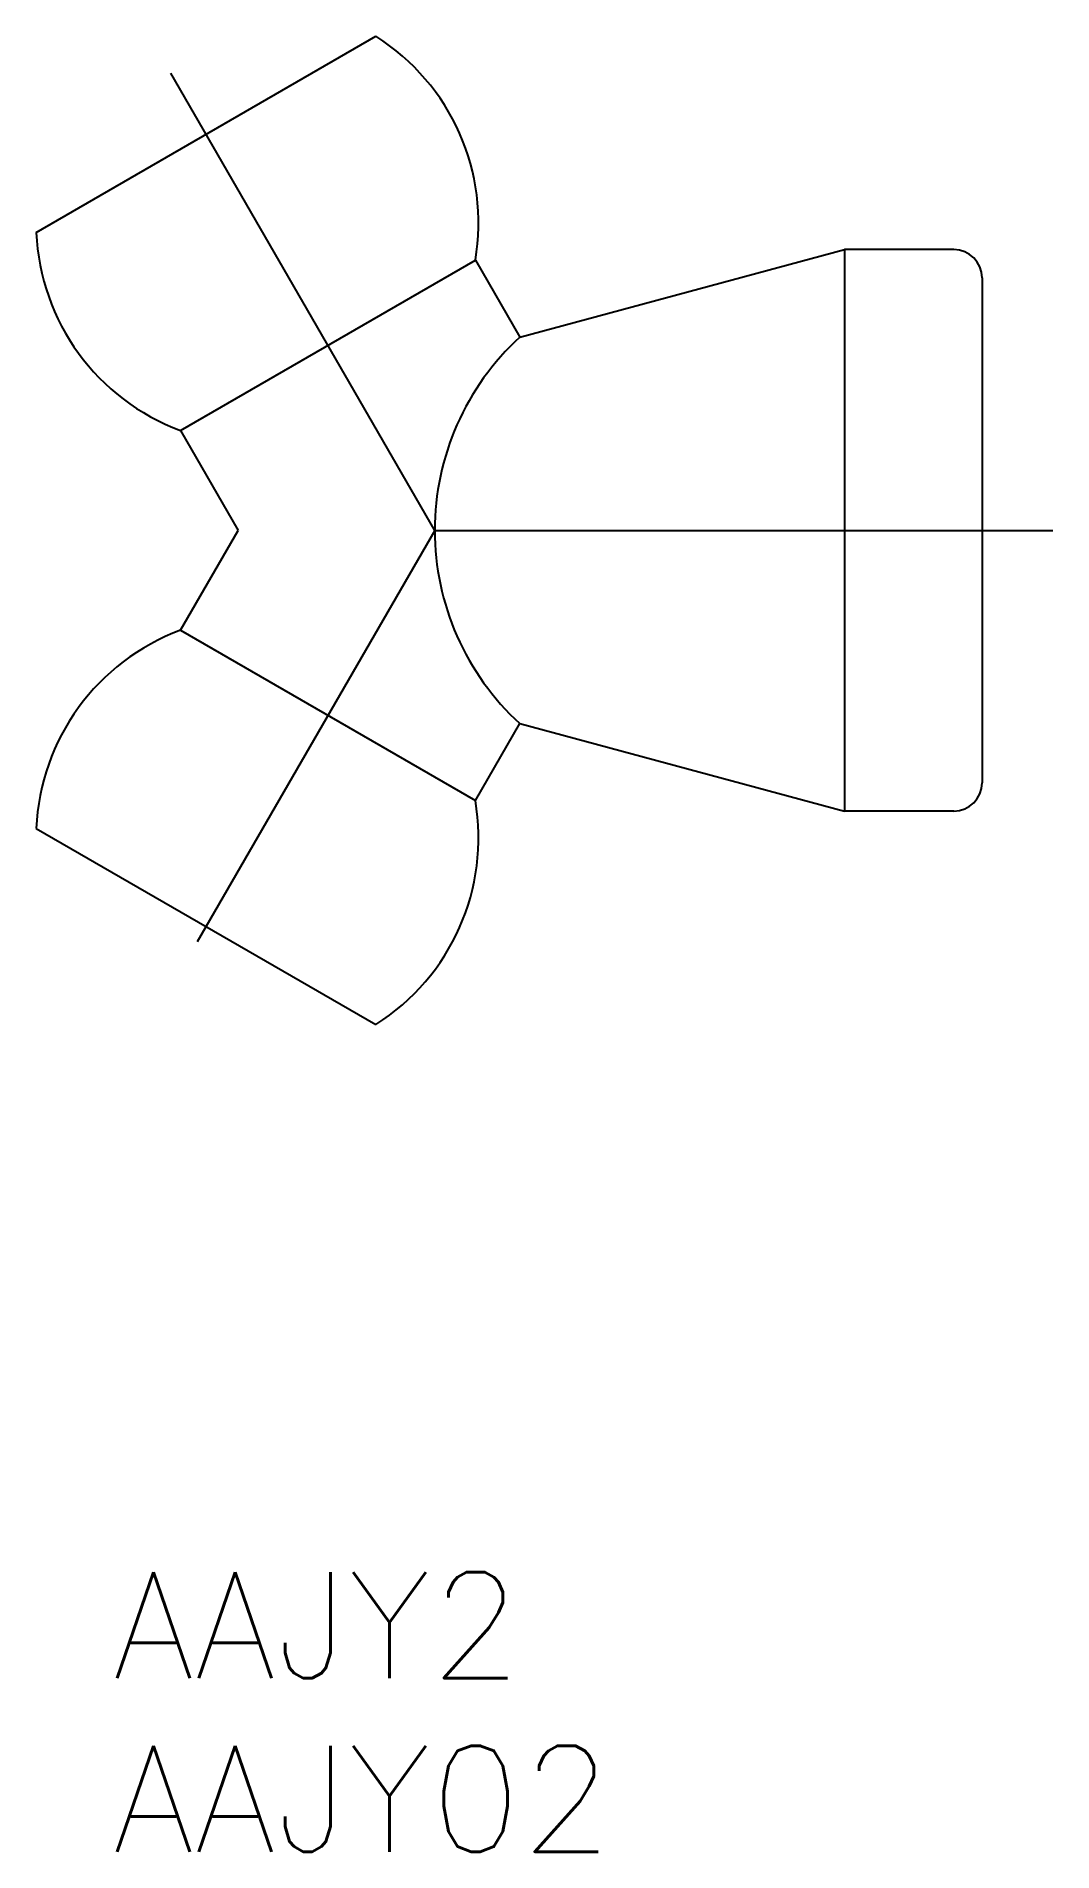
# Model space of a CAD drawing. Extents: x -11.3 to 17.5, y -37.4 to 14.
import ezdxf

# ---------------------------------------------------------------- set-up
doc = ezdxf.new("R2010")
doc.units = 0
doc.linetypes.add('CENTER', pattern=[50.8, 31.75, -6.35, 6.35, -6.35])
doc.layers.get('0').update_dxf_attribs({"linetype": 'CONTINUOUS'})
doc.layers.add('CENTER', color=1, linetype='CENTER')
doc.styles.get("Standard").update_dxf_attribs({"font": 'txt.shx', "height": 3, "bigfont": 'bigfont.shx'})

# ---------------------------------------------------------------- blocks, each defined once
blk = doc.blocks.new('*U7')
at = {"color": 7, "linetype": 'CONTINUOUS'}
blk.add_text('AAJY2', height=3, dxfattribs=at).set_placement((-9.126, -32.502))
blk = doc.blocks.new('*U8')
at = {"color": 7, "linetype": 'CONTINUOUS'}
blk.add_text('AAJY02', height=3, dxfattribs=at).set_placement((-9.126, -37.418))

msp = doc.modelspace()

# ---------------------------------------------------------------- linework, layer by layer
at = {"color": 7, "linetype": 'CONTINUOUS'}
for p, q in [((-11.284, 8.438), (-1.666, 13.992)), ((2.409, 5.472), (11.6, 7.95)), ((14.7, 7.95), (11.6, 7.95)), ((11.6, 7.95), (11.6, -7.95)), ((-7.201, 2.829), (1.151, 7.65)), ((1.151, 7.65), (2.409, 5.472)), ((15.5, 7.15), (15.5, -7.15)), ((-7.201, 2.829), (-5.568, 0)), ((-7.201, -2.829), (-5.568, 0)), ((-7.201, -2.829), (1.151, -7.65)), ((1.151, -7.65), (2.409, -5.472)), ((2.409, -5.472), (11.6, -7.95)), ((14.7, -7.95), (11.6, -7.95)), ((-11.284, -8.438), (-1.666, -13.992))]:
    msp.add_line(p, q, dxfattribs=at)
for centre, radius, start, end in [((-5.025, 8.704), 6.265, 350.3223, 57.5737), ((-5.025, 8.704), 6.265, 182.4263, 249.6777), ((14.7, 7.15), 0.8, 0, 90), ((7.419, 0), 7.419, 132.4789, 227.5211), ((-5.025, -8.704), 6.265, 110.3223, 177.5737), ((14.7, -7.15), 0.8, 270, 0), ((-5.025, -8.704), 6.265, 302.4263, 9.6777)]:
    msp.add_arc(centre, radius, start, end, dxfattribs=at)
at = {"layer": 'CENTER', "color": 1, "linetype": 'CENTER'}
for q in [(-7.475, 12.947), (17.5, 0), (-6.725, -11.648)]:
    msp.add_line((0, 0), q, dxfattribs=at)

# ---------------------------------------------------------------- block references
at = {"color": 7, "linetype": 'CONTINUOUS'}
for name in ['*U7', '*U8']:
    msp.add_blockref(name, (0, 0), dxfattribs=at)

doc.saveas('drawing.dxf')
